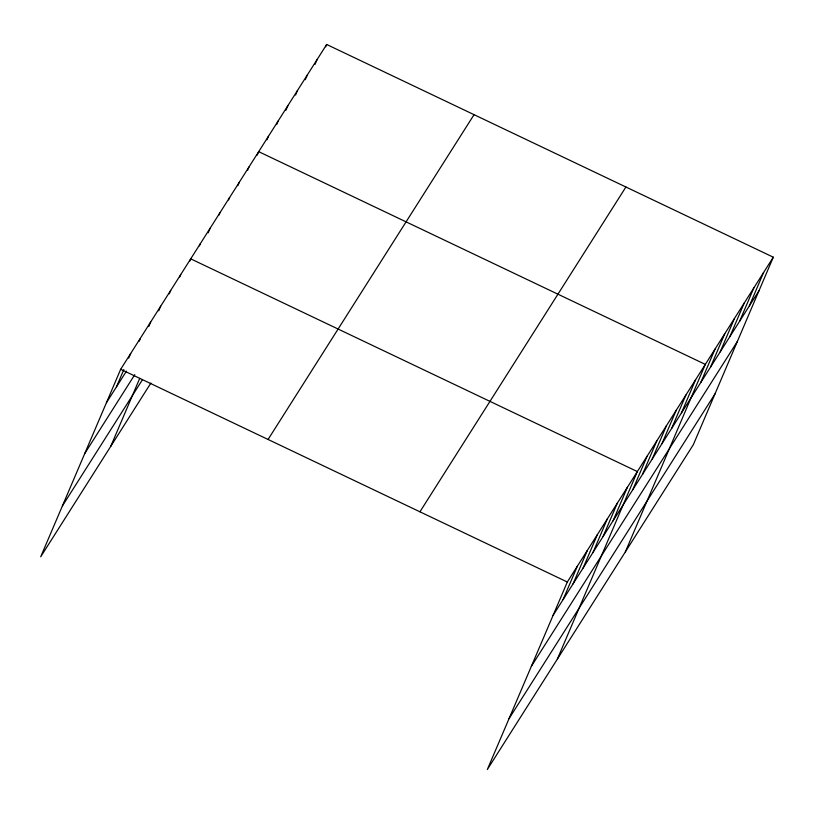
<?xml version="1.0" encoding="UTF-8"?>
<svg xmlns="http://www.w3.org/2000/svg" width="814" height="814" viewBox="0 0 814 814"><rect width="100%" height="100%" fill="white"/><g stroke="black" fill="none" stroke-linecap="round" stroke-linejoin="round"><path stroke-width="1.22" d="M773.3 257.204L567.317 582L487.332 769.525L693.314 444.729L773.3 257.204L326.668 44.475L120.686 369.271L40.7 556.796L150.875 383.079M116.443 386.884L123.82 369.617M128.724 358.099L130.688 353.5M139.225 341.178L140.201 338.868M148.738 326.546L150.702 321.947M158.74 310.775L160.704 306.166M169.241 293.844L170.706 290.394M179.731 276.923L180.718 274.613M110.735 446.367L139.713 378.418M189.733 261.141L190.72 258.842L637.352 471.571L557.366 659.096M199.45 245.828L200.427 243.528M208.18 232.824L210.144 228.215M218.864 215.211L219.851 212.902M228.581 199.898L229.558 197.599M237.8 185.734L239.275 182.285M247.507 170.421L248.982 166.972M257.224 155.118L258.689 151.658L705.321 364.387L625.335 551.912M266.931 139.805L268.406 136.345M276.638 124.491L278.113 121.032M285.856 110.328L287.83 105.728M295.574 95.014L297.537 90.415M305.281 79.701L307.244 75.102M314.998 64.398L316.961 59.788M325.681 46.774L326.668 44.475M563.074 599.613L577.319 566.229M573.087 583.841L587.332 550.447M583.089 568.06L597.334 534.676M593.091 552.289L607.336 518.894M603.103 536.518L617.338 503.123M613.105 520.736L627.35 487.342M632.824 489.652L647.059 456.257M642.531 474.338L656.776 440.944M652.238 459.025L666.483 425.63M661.955 443.711L676.19 410.327M671.662 428.398L685.907 395.014M681.369 413.095L695.614 379.7M700.793 382.468L715.038 349.074M710.5 367.155L724.745 333.76M720.217 351.841L734.462 318.447M729.924 336.528L744.169 303.144M739.631 321.225L753.876 287.83M749.348 305.911L763.593 272.517M106.441 402.665L126.455 371.113M84.748 453.53L134.768 374.654M62.393 505.932L142.145 380.189M268.071 439.468L474.053 114.672M419.932 511.803L625.915 187.006M553.072 615.394L759.055 290.598M531.379 666.259L737.362 341.463M509.025 718.66L715.007 393.864M120.686 369.271L567.317 582"/></g></svg>
